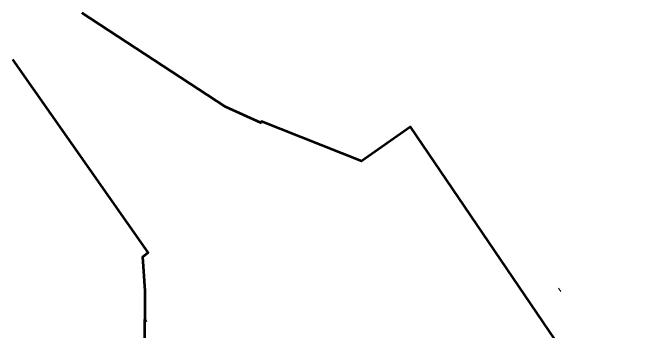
# Model space of a CAD drawing. Header units: metres. Extents: x 291473 to 292076, y 287877 to 288544.
# Drawn here: x 291473 to 292076, y 288244 to 288544 of the extents above; entities that cross this region are included whole.
import ezdxf

# ---------------------------------------------------------------- set-up
doc = ezdxf.new("R2010")
doc.units = ezdxf.units.M
doc.header["$MEASUREMENT"] = 0
doc.layers.add('IM-Zz_20_10_90-T-Text', color=138, linetype='Continuous', lineweight=13)

msp = doc.modelspace()

# ---------------------------------------------------------------- hatches: boundary and pattern name
at = {"layer": 'IM-Zz_20_10_90-T-Text', "linetype": 'Continuous'}
msp.add_hatch(color=250, dxfattribs=at).paths.add_polyline_path([(291599.38, 288253.25), (291597, 288255.26), (291598.33, 288256.17)])

# ---------------------------------------------------------------- linework, layer by layer
at = {"lineweight": 53, "flags": 128}
for points in [[(291962.18, 288033.91), (291985.58, 288048.31), (291989.63, 288052.87), (291993.79, 288056.13), (291998.66, 288058.75), (292005.64, 288060.85), (292075.81, 288102.56), (291848.57, 288436.77), (291802.25, 288404.34), (291707.9, 288441.83), (291707.21, 288440.57), (291673.73, 288455.83), (291538.12, 288544.4)], [(291774, 288065.35), (291719.63, 288143.67), (291597.32, 288175.39), (291597.6, 288228.75), (291597.88, 288282.12), (291595.65, 288314.09), (291600.83, 288318.41), (291472.9, 288500.48)]]:
    msp.add_lwpolyline(points, dxfattribs=at)
at = {"layer": 'IM-Zz_20_10_90-T-Text', "color": 250}
for p, q in [((291990.36, 288281.62), (291988.16, 288284.79)), ((291598.33, 288256.17), (291597, 288255.26)), ((291597, 288255.26), (291599.38, 288253.25)), ((291599.38, 288253.25), (291598.33, 288256.17))]:
    msp.add_line(p, q, dxfattribs=at)

doc.saveas('drawing.dxf')
